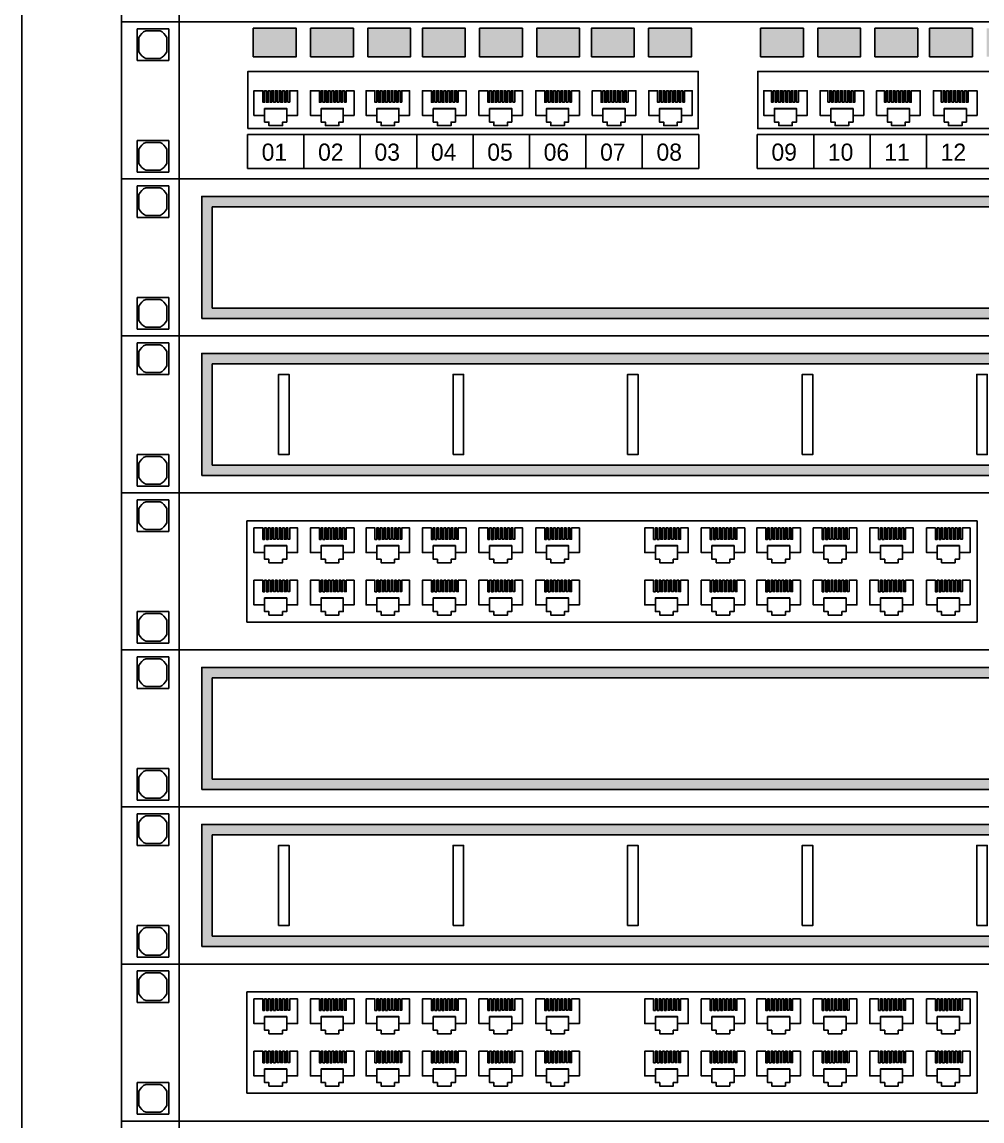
# Model space of a CAD drawing. Header units: millimetres. Extents: x 348.1 to 403.2, y 174.1 to 196.9.
# Drawn here: x 348.0899 to 348.3649, y 194.913 to 195.228 of the extents above; entities that cross this region are included whole.
import ezdxf

# ---------------------------------------------------------------- set-up
doc = ezdxf.new("R2010")
doc.units = ezdxf.units.MM
doc.layers.add('COTA', color=1, linetype='Continuous')

# ---------------------------------------------------------------- blocks, each defined once
blk = doc.blocks.new('GR39924')
for p, q in [((0, -1249.5), (0, -16.5)), ((28.5, -1249.5), (28.5, -16.5)), ((45, -1173.55), (45, -93.9)), ((32.95, -320.5), (42.05, -320.5)), ((32.95, -329.6), (32.95, -320.5)), ((42.05, -320.5), (42.05, -329.6)), ((42.05, -329.6), (32.95, -329.6)), ((32.95, -352.5), (42.05, -352.5)), ((32.95, -361.6), (32.95, -352.5)), ((42.05, -352.5), (42.05, -361.6)), ((42.05, -361.6), (32.95, -361.6)), ((32.95, -365.5), (42.05, -365.5)), ((32.95, -374.6), (32.95, -365.5)), ((42.05, -365.5), (42.05, -374.6)), ((42.05, -374.6), (32.95, -374.6)), ((32.95, -397.5), (42.05, -397.5)), ((32.95, -406.6), (32.95, -397.5)), ((42.05, -397.5), (42.05, -406.6)), ((42.05, -406.6), (32.95, -406.6)), ((32.95, -410.5), (42.05, -410.5)), ((32.95, -419.6), (32.95, -410.5)), ((42.05, -410.5), (42.05, -419.6)), ((42.05, -419.6), (32.95, -419.6)), ((32.95, -442.5), (42.05, -442.5)), ((32.95, -451.6), (32.95, -442.5)), ((42.05, -442.5), (42.05, -451.6)), ((42.05, -451.6), (32.95, -451.6)), ((32.95, -455.5), (42.05, -455.5)), ((32.95, -464.6), (32.95, -455.5)), ((42.05, -455.5), (42.05, -464.6)), ((42.05, -464.6), (32.95, -464.6)), ((32.95, -487.5), (42.05, -487.5)), ((32.95, -496.6), (32.95, -487.5)), ((42.05, -487.5), (42.05, -496.6)), ((42.05, -496.6), (32.95, -496.6)), ((32.95, -500.5), (42.05, -500.5)), ((32.95, -509.6), (32.95, -500.5)), ((42.05, -500.5), (42.05, -509.6)), ((42.05, -509.6), (32.95, -509.6)), ((32.95, -532.5), (42.05, -532.5)), ((32.95, -541.6), (32.95, -532.5)), ((42.05, -532.5), (42.05, -541.6)), ((42.05, -541.6), (32.95, -541.6)), ((32.95, -545.5), (42.05, -545.5)), ((32.95, -554.6), (32.95, -545.5)), ((42.05, -545.5), (42.05, -554.6)), ((42.05, -554.6), (32.95, -554.6)), ((32.95, -577.5), (42.05, -577.5)), ((32.95, -586.6), (32.95, -577.5)), ((42.05, -577.5), (42.05, -586.6)), ((42.05, -586.6), (32.95, -586.6)), ((32.95, -590.5), (42.05, -590.5)), ((32.95, -599.6), (32.95, -590.5)), ((42.05, -590.5), (42.05, -599.6)), ((42.05, -599.6), (32.95, -599.6)), ((32.95, -622.5), (42.05, -622.5)), ((32.95, -631.6), (32.95, -622.5)), ((42.05, -622.5), (42.05, -631.6)), ((42.05, -631.6), (32.95, -631.6))]:
    blk.add_line(p, q)
blk = doc.blocks.new('Patch Panel 24 Portas')
h = blk.add_hatch(color=256)
h.paths.add_polyline_path([(37.77, -1.8), (37.77, -9.99), (50.06, -9.99), (50.06, -1.8)])
h.paths.add_polyline_path([(66.44, -9.99), (66.44, -1.8), (54.16, -1.8), (54.16, -9.99)])
h.paths.add_polyline_path([(82.82, -9.99), (82.82, -1.8), (70.54, -1.8), (70.54, -9.99)])
h.paths.add_polyline_path([(98.49, -9.99), (98.49, -1.8), (86.2, -1.8), (86.2, -9.99)])
h.paths.add_polyline_path([(114.87, -9.99), (114.87, -1.8), (102.58, -1.8), (102.58, -9.99)])
h.paths.add_polyline_path([(131.25, -9.99), (131.25, -1.8), (118.96, -1.8), (118.96, -9.99)])
h.paths.add_polyline_path([(146.91, -9.99), (146.91, -1.8), (134.63, -1.8), (134.63, -9.99)])
h.paths.add_polyline_path([(151.01, -1.8), (151.01, -9.99), (163.3, -9.99), (163.3, -1.8)])
h.paths.add_polyline_path([(195.34, -9.99), (195.34, -1.8), (183.06, -1.8), (183.06, -9.99)])
h.paths.add_polyline_path([(199.44, -9.99), (211.72, -9.99), (211.72, -1.8), (199.44, -1.8)])
h.paths.add_polyline_path([(215.82, -9.99), (228.1, -9.99), (228.1, -1.8), (215.82, -1.8)])
h.paths.add_polyline_path([(231.48, -1.8), (231.48, -9.99), (243.77, -9.99), (243.77, -1.8)])
h.paths.add_polyline_path([(247.86, -1.8), (247.86, -9.99), (260.15, -9.99), (260.15, -1.8)])
h.paths.add_polyline_path([(276.53, -1.8), (264.24, -1.8), (264.24, -9.99), (276.53, -9.99)])
h.paths.add_polyline_path([(279.91, -1.8), (279.91, -9.99), (292.2, -9.99), (292.2, -1.8)])
h.paths.add_polyline_path([(296.29, -9.99), (308.58, -9.99), (308.58, -1.8), (296.29, -1.8)])
h.paths.add_polyline_path([(330.28, -1.8), (330.28, -9.99), (342.57, -9.99), (342.57, -1.8)])
h.paths.add_polyline_path([(358.95, -1.8), (346.66, -1.8), (346.66, -9.99), (358.95, -9.99)])
h.paths.add_polyline_path([(375.33, -1.8), (363.04, -1.8), (363.04, -9.99), (375.33, -9.99)])
h.paths.add_polyline_path([(378.71, -1.8), (378.71, -9.99), (391, -9.99), (391, -1.8)])
h.paths.add_polyline_path([(395.09, -1.8), (395.09, -9.99), (407.38, -9.99), (407.38, -1.8)])
h.paths.add_polyline_path([(411.47, -1.8), (411.47, -9.99), (423.76, -9.99), (423.76, -1.8)])
h.paths.add_polyline_path([(427.14, -1.8), (427.14, -9.99), (439.42, -9.99), (439.42, -1.8)])
h.paths.add_polyline_path([(443.52, -1.8), (443.52, -9.99), (455.8, -9.99), (455.8, -1.8)])
at = {"color": 7}
for p, q in [((36.1, -42.04), (36.1, -32.23)), ((36.1, -32.23), (165.36, -32.23)), ((165.36, -42.04), (165.36, -32.23)), ((182.13, -42.04), (182.13, -32.23)), ((311.38, -32.23), (182.13, -32.23)), ((36.1, -42.04), (165.36, -42.04)), ((311.38, -42.04), (182.13, -42.04))]:
    blk.add_line(p, q, dxfattribs=at)
for p, q in [((52.26, -42.04), (52.26, -32.23)), ((68.42, -42.04), (68.42, -32.23)), ((84.57, -42.04), (84.57, -32.23)), ((100.73, -42.04), (100.73, -32.23)), ((116.89, -42.04), (116.89, -32.23)), ((133.05, -42.04), (133.05, -32.23)), ((149.2, -42.04), (149.2, -32.23)), ((198.29, -42.04), (198.29, -32.23)), ((214.44, -42.04), (214.44, -32.23)), ((230.6, -42.04), (230.6, -32.23))]:
    blk.add_line(p, q)
blk.add_lwpolyline([(0, -45), (493, -45), (493, 0), (0, 0)], close=True)
for points in [[(5, -4.44), (5, -8.56, 0.156005), (6.94, -10.5), (11.06, -10.5, 0.156005), (13, -8.56), (13, -4.44, 0.156005), (11.06, -2.5), (6.94, -2.5, 0.156005)], [(5, -36.44), (5, -40.56, 0.156005), (6.94, -42.5), (11.06, -42.5, 0.156005), (13, -40.56), (13, -36.44, 0.156005), (11.06, -34.5), (6.94, -34.5, 0.156005)]]:
    blk.add_lwpolyline(points, format="xyb", close=True)
at = {"color": 7, "linetype": 'Continuous'}
for points in [[(37.77, -9.99), (50.06, -9.99), (50.06, -1.8), (37.77, -1.8)], [(54.16, -9.99), (66.44, -9.99), (66.44, -1.8), (54.16, -1.8)], [(70.54, -9.99), (82.82, -9.99), (82.82, -1.8), (70.54, -1.8)], [(86.2, -9.99), (98.49, -9.99), (98.49, -1.8), (86.2, -1.8)], [(102.58, -9.99), (114.87, -9.99), (114.87, -1.8), (102.58, -1.8)], [(118.96, -9.99), (131.25, -9.99), (131.25, -1.8), (118.96, -1.8)], [(134.63, -9.99), (146.91, -9.99), (146.91, -1.8), (134.63, -1.8)], [(151.01, -9.99), (163.3, -9.99), (163.3, -1.8), (151.01, -1.8)], [(183.06, -9.99), (195.34, -9.99), (195.34, -1.8), (183.06, -1.8)], [(199.44, -9.99), (211.72, -9.99), (211.72, -1.8), (199.44, -1.8)], [(215.82, -9.99), (228.1, -9.99), (228.1, -1.8), (215.82, -1.8)], [(231.48, -9.99), (243.77, -9.99), (243.77, -1.8), (231.48, -1.8)], [(47.36, -26.79), (50.43, -26.79), (50.43, -19.73), (48.21, -19.73), (48.21, -22.98), (47.69, -22.98), (47.69, -19.73), (47.18, -19.73), (47.18, -22.98), (46.67, -22.98), (46.67, -19.73), (46.16, -19.73), (46.16, -22.99), (45.65, -22.99), (45.65, -19.73), (45.13, -19.73), (45.13, -22.98), (44.62, -22.98), (44.62, -19.73), (44.09, -19.73), (44.09, -22.99), (43.57, -22.99), (43.57, -19.73), (43.06, -19.73), (43.06, -23), (42.55, -23), (42.55, -19.73), (42.04, -19.73), (42.04, -23), (41.53, -23), (41.53, -19.73), (41.01, -19.73), (41.01, -23), (40.5, -23), (40.5, -19.73), (37.94, -19.73), (37.94, -26.79), (41.01, -26.79), (41.01, -24.85), (47.36, -24.85)], [(63.54, -26.79), (66.61, -26.79), (66.61, -19.73), (64.38, -19.73), (64.38, -22.98), (63.87, -22.98), (63.87, -19.73), (63.36, -19.73), (63.36, -22.98), (62.85, -22.98), (62.85, -19.73), (62.34, -19.73), (62.34, -22.99), (61.82, -22.99), (61.82, -19.73), (61.31, -19.73), (61.31, -22.98), (60.8, -22.98), (60.8, -19.73), (60.26, -19.73), (60.26, -22.99), (59.75, -22.99), (59.75, -19.73), (59.24, -19.73), (59.24, -23), (58.73, -23), (58.73, -19.73), (58.21, -19.73), (58.21, -23), (57.7, -23), (57.7, -19.73), (57.19, -19.73), (57.19, -23), (56.68, -23), (56.68, -19.73), (54.12, -19.73), (54.12, -26.79), (57.19, -26.79), (57.19, -24.85), (63.54, -24.85)], [(79.47, -26.79), (82.54, -26.79), (82.54, -19.73), (80.31, -19.73), (80.31, -22.98), (79.8, -22.98), (79.8, -19.73), (79.29, -19.73), (79.29, -22.98), (78.77, -22.98), (78.77, -19.73), (78.26, -19.73), (78.26, -22.99), (77.75, -22.99), (77.75, -19.73), (77.24, -19.73), (77.24, -22.98), (76.73, -22.98), (76.73, -19.73), (76.19, -19.73), (76.19, -22.99), (75.68, -22.99), (75.68, -19.73), (75.17, -19.73), (75.17, -23), (74.65, -23), (74.65, -19.73), (74.14, -19.73), (74.14, -23), (73.63, -23), (73.63, -19.73), (73.12, -19.73), (73.12, -23), (72.61, -23), (72.61, -19.73), (70.05, -19.73), (70.05, -26.79), (73.12, -26.79), (73.12, -24.85), (79.47, -24.85)], [(95.64, -26.79), (98.71, -26.79), (98.71, -19.73), (96.49, -19.73), (96.49, -22.98), (95.98, -22.98), (95.98, -19.73), (95.46, -19.73), (95.46, -22.98), (94.95, -22.98), (94.95, -19.73), (94.44, -19.73), (94.44, -22.99), (93.93, -22.99), (93.93, -19.73), (93.42, -19.73), (93.42, -22.98), (92.9, -22.98), (92.9, -19.73), (92.37, -19.73), (92.37, -22.99), (91.85, -22.99), (91.85, -19.73), (91.34, -19.73), (91.34, -23), (90.83, -23), (90.83, -19.73), (90.32, -19.73), (90.32, -23), (89.81, -23), (89.81, -19.73), (89.29, -19.73), (89.29, -23), (88.78, -23), (88.78, -19.73), (86.22, -19.73), (86.22, -26.79), (89.29, -26.79), (89.29, -24.85), (95.64, -24.85)], [(111.82, -26.79), (114.89, -26.79), (114.89, -19.73), (112.66, -19.73), (112.66, -22.98), (112.15, -22.98), (112.15, -19.73), (111.64, -19.73), (111.64, -22.98), (111.13, -22.98), (111.13, -19.73), (110.62, -19.73), (110.62, -22.99), (110.1, -22.99), (110.1, -19.73), (109.59, -19.73), (109.59, -22.98), (109.08, -22.98), (109.08, -19.73), (108.54, -19.73), (108.54, -22.99), (108.03, -22.99), (108.03, -19.73), (107.52, -19.73), (107.52, -23), (107.01, -23), (107.01, -19.73), (106.49, -19.73), (106.49, -23), (105.98, -23), (105.98, -19.73), (105.47, -19.73), (105.47, -23), (104.96, -23), (104.96, -19.73), (102.4, -19.73), (102.4, -26.79), (105.47, -26.79), (105.47, -24.85), (111.82, -24.85)], [(128.1, -26.79), (131.17, -26.79), (131.17, -19.73), (128.94, -19.73), (128.94, -22.98), (128.43, -22.98), (128.43, -19.73), (127.92, -19.73), (127.92, -22.98), (127.41, -22.98), (127.41, -19.73), (126.89, -19.73), (126.89, -22.99), (126.38, -22.99), (126.38, -19.73), (125.87, -19.73), (125.87, -22.98), (125.36, -22.98), (125.36, -19.73), (124.82, -19.73), (124.82, -22.99), (124.31, -22.99), (124.31, -19.73), (123.8, -19.73), (123.8, -23), (123.29, -23), (123.29, -19.73), (122.77, -19.73), (122.77, -23), (122.26, -23), (122.26, -19.73), (121.75, -19.73), (121.75, -23), (121.24, -23), (121.24, -19.73), (118.68, -19.73), (118.68, -26.79), (121.75, -26.79), (121.75, -24.85), (128.1, -24.85)], [(144.27, -26.79), (147.35, -26.79), (147.35, -19.73), (145.12, -19.73), (145.12, -22.98), (144.61, -22.98), (144.61, -19.73), (144.1, -19.73), (144.1, -22.98), (143.58, -22.98), (143.58, -19.73), (143.07, -19.73), (143.07, -22.99), (142.56, -22.99), (142.56, -19.73), (142.05, -19.73), (142.05, -22.98), (141.54, -22.98), (141.54, -19.73), (141, -19.73), (141, -22.99), (140.49, -22.99), (140.49, -19.73), (139.97, -19.73), (139.97, -23), (139.46, -23), (139.46, -19.73), (138.95, -19.73), (138.95, -23), (138.44, -23), (138.44, -19.73), (137.93, -19.73), (137.93, -23), (137.41, -23), (137.41, -19.73), (134.86, -19.73), (134.86, -26.79), (137.93, -26.79), (137.93, -24.85), (144.27, -24.85)], [(160.45, -26.79), (163.52, -26.79), (163.52, -19.73), (161.3, -19.73), (161.3, -22.98), (160.78, -22.98), (160.78, -19.73), (160.27, -19.73), (160.27, -22.98), (159.76, -22.98), (159.76, -19.73), (159.25, -19.73), (159.25, -22.99), (158.74, -22.99), (158.74, -19.73), (158.22, -19.73), (158.22, -22.98), (157.71, -22.98), (157.71, -19.73), (157.17, -19.73), (157.17, -22.99), (156.66, -22.99), (156.66, -19.73), (156.15, -19.73), (156.15, -23), (155.64, -23), (155.64, -19.73), (155.13, -19.73), (155.13, -23), (154.61, -23), (154.61, -19.73), (154.1, -19.73), (154.1, -23), (153.59, -23), (153.59, -19.73), (151.03, -19.73), (151.03, -26.79), (154.1, -26.79), (154.1, -24.85), (160.45, -24.85)], [(187.04, -26.79), (183.97, -26.79), (183.97, -19.73), (186.19, -19.73), (186.19, -22.98), (186.7, -22.98), (186.7, -19.73), (187.22, -19.73), (187.22, -22.98), (187.73, -22.98), (187.73, -19.73), (188.24, -19.73), (188.24, -22.99), (188.75, -22.99), (188.75, -19.73), (189.26, -19.73), (189.26, -22.98), (189.78, -22.98), (189.78, -19.73), (190.31, -19.73), (190.31, -22.99), (190.83, -22.99), (190.83, -19.73), (191.34, -19.73), (191.34, -23), (191.85, -23), (191.85, -19.73), (192.36, -19.73), (192.36, -23), (192.87, -23), (192.87, -19.73), (193.39, -19.73), (193.39, -23), (193.9, -23), (193.9, -19.73), (196.46, -19.73), (196.46, -26.79), (193.39, -26.79), (193.39, -24.85), (187.04, -24.85)], [(203.21, -26.79), (200.14, -26.79), (200.14, -19.73), (202.37, -19.73), (202.37, -22.98), (202.88, -22.98), (202.88, -19.73), (203.39, -19.73), (203.39, -22.98), (203.91, -22.98), (203.91, -19.73), (204.42, -19.73), (204.42, -22.99), (204.93, -22.99), (204.93, -19.73), (205.44, -19.73), (205.44, -22.98), (205.95, -22.98), (205.95, -19.73), (206.49, -19.73), (206.49, -22.99), (207, -22.99), (207, -19.73), (207.51, -19.73), (207.51, -23), (208.03, -23), (208.03, -19.73), (208.54, -19.73), (208.54, -23), (209.05, -23), (209.05, -19.73), (209.56, -19.73), (209.56, -23), (210.07, -23), (210.07, -19.73), (212.63, -19.73), (212.63, -26.79), (209.56, -26.79), (209.56, -24.85), (203.21, -24.85)], [(219.39, -26.79), (216.32, -26.79), (216.32, -19.73), (218.55, -19.73), (218.55, -22.98), (219.06, -22.98), (219.06, -19.73), (219.57, -19.73), (219.57, -22.98), (220.08, -22.98), (220.08, -19.73), (220.59, -19.73), (220.59, -22.99), (221.11, -22.99), (221.11, -19.73), (221.62, -19.73), (221.62, -22.98), (222.13, -22.98), (222.13, -19.73), (222.67, -19.73), (222.67, -22.99), (223.18, -22.99), (223.18, -19.73), (223.69, -19.73), (223.69, -23), (224.2, -23), (224.2, -19.73), (224.71, -19.73), (224.71, -23), (225.23, -23), (225.23, -19.73), (225.74, -19.73), (225.74, -23), (226.25, -23), (226.25, -19.73), (228.81, -19.73), (228.81, -26.79), (225.74, -26.79), (225.74, -24.85), (219.39, -24.85)], [(235.67, -26.79), (232.6, -26.79), (232.6, -19.73), (234.82, -19.73), (234.82, -22.98), (235.34, -22.98), (235.34, -19.73), (235.85, -19.73), (235.85, -22.98), (236.36, -22.98), (236.36, -19.73), (236.87, -19.73), (236.87, -22.99), (237.38, -22.99), (237.38, -19.73), (237.9, -19.73), (237.9, -22.98), (238.41, -22.98), (238.41, -19.73), (238.95, -19.73), (238.95, -22.99), (239.46, -22.99), (239.46, -19.73), (239.97, -19.73), (239.97, -23), (240.48, -23), (240.48, -19.73), (240.99, -19.73), (240.99, -23), (241.51, -23), (241.51, -19.73), (242.02, -19.73), (242.02, -23), (242.53, -23), (242.53, -19.73), (245.09, -19.73), (245.09, -26.79), (242.02, -26.79), (242.02, -24.85), (235.67, -24.85)], [(41.01, -24.79), (41.01, -28.68), (42.24, -28.68), (42.24, -29.71), (46.13, -29.71), (46.13, -28.68), (47.36, -28.68), (47.36, -24.79)], [(57.19, -24.79), (57.19, -28.68), (58.42, -28.68), (58.42, -29.71), (62.31, -29.71), (62.31, -28.68), (63.54, -28.68), (63.54, -24.79)], [(73.12, -24.79), (73.12, -28.68), (74.35, -28.68), (74.35, -29.71), (78.24, -29.71), (78.24, -28.68), (79.47, -28.68), (79.47, -24.79)], [(89.29, -24.79), (89.29, -28.68), (90.52, -28.68), (90.52, -29.71), (94.41, -29.71), (94.41, -28.68), (95.64, -28.68), (95.64, -24.79)], [(105.47, -24.79), (105.47, -28.68), (106.7, -28.68), (106.7, -29.71), (110.59, -29.71), (110.59, -28.68), (111.82, -28.68), (111.82, -24.79)], [(121.75, -24.79), (121.75, -28.68), (122.98, -28.68), (122.98, -29.71), (126.87, -29.71), (126.87, -28.68), (128.1, -28.68), (128.1, -24.79)], [(137.93, -24.79), (137.93, -28.68), (139.16, -28.68), (139.16, -29.71), (143.05, -29.71), (143.05, -28.68), (144.27, -28.68), (144.27, -24.79)], [(154.1, -24.79), (154.1, -28.68), (155.33, -28.68), (155.33, -29.71), (159.22, -29.71), (159.22, -28.68), (160.45, -28.68), (160.45, -24.79)], [(193.39, -24.79), (193.39, -28.68), (192.16, -28.68), (192.16, -29.71), (188.27, -29.71), (188.27, -28.68), (187.04, -28.68), (187.04, -24.79)], [(209.56, -24.79), (209.56, -28.68), (208.33, -28.68), (208.33, -29.71), (204.44, -29.71), (204.44, -28.68), (203.21, -28.68), (203.21, -24.79)], [(225.74, -24.79), (225.74, -28.68), (224.51, -28.68), (224.51, -29.71), (220.62, -29.71), (220.62, -28.68), (219.39, -28.68), (219.39, -24.79)], [(242.02, -24.79), (242.02, -28.68), (240.79, -28.68), (240.79, -29.71), (236.9, -29.71), (236.9, -28.68), (235.67, -28.68), (235.67, -24.79)]]:
    blk.add_lwpolyline(points, close=True, dxfattribs=at)
at = {"color": 253, "linetype": 'Continuous'}
for points in [[(36.23, -30.56), (165.23, -30.56), (165.23, -14.18), (36.23, -14.18)], [(311.26, -30.56), (182.25, -30.56), (182.25, -14.18), (311.26, -14.18)]]:
    blk.add_lwpolyline(points, close=True, dxfattribs=at)
for s, p in [('01', (40.16, -39.76)), ('02', (56.32, -39.76)), ('03', (72.48, -39.76)), ('04', (88.64, -39.76)), ('05', (104.79, -39.76)), ('06', (120.95, -39.76)), ('07', (137.11, -39.76)), ('08', (153.26, -39.76)), ('09', (186.19, -39.76)), ('10', (202.35, -39.76)), ('11', (218.5, -39.76)), ('12', (234.66, -39.76))]:
    blk.add_text(s, height=4.906).set_placement(p)
blk = doc.blocks.new('382')
blk.add_blockref('Patch Panel 24 Portas', (0, 0))
blk = doc.blocks.new('Painel Fechamento 1U')
h = blk.add_hatch(color=256)
h.paths.add_polyline_path([(23, -5), (23, -40), (470, -40), (470, -5)])
h.paths.add_polyline_path([(467, -8), (467, -37), (26, -37), (26, -8)], flags=16)
for p, q in [((493, 0), (0, 0)), ((0, 0), (0, -45)), ((493, -45), (0, -45))]:
    blk.add_line(p, q)
for points in [[(5, -4.44), (5, -8.56, 0.156005), (6.94, -10.5), (11.06, -10.5, 0.156005), (13, -8.56), (13, -4.44, 0.156005), (11.06, -2.5), (6.94, -2.5, 0.156005)], [(5, -36.44), (5, -40.56, 0.156005), (6.94, -42.5), (11.06, -42.5, 0.156005), (13, -40.56), (13, -36.44, 0.156005), (11.06, -34.5), (6.94, -34.5, 0.156005)]]:
    blk.add_lwpolyline(points, format="xyb", close=True)
for points in [[(23, -40), (470, -40), (470, -5), (23, -5)], [(26, -37), (467, -37), (467, -8), (26, -8)]]:
    blk.add_lwpolyline(points, close=True)
blk = doc.blocks.new('376')
blk.add_blockref('Painel Fechamento 1U', (0, 0))
blk = doc.blocks.new('Organizador 1U')
h = blk.add_hatch(color=256)
h.paths.add_polyline_path([(23, -5), (23, -40), (470, -40), (470, -5)])
h.paths.add_polyline_path([(467, -8), (467, -37), (26, -37), (26, -8)], flags=16)
for p, q in [((493, 0), (0, 0)), ((0, 0), (0, -45)), ((493, -45), (0, -45))]:
    blk.add_line(p, q)
for points in [[(5, -4.44), (5, -8.56, 0.156005), (6.94, -10.5), (11.06, -10.5, 0.156005), (13, -8.56), (13, -4.44, 0.156005), (11.06, -2.5), (6.94, -2.5, 0.156005)], [(5, -36.44), (5, -40.56, 0.156005), (6.94, -42.5), (11.06, -42.5, 0.156005), (13, -40.56), (13, -36.44, 0.156005), (11.06, -34.5), (6.94, -34.5, 0.156005)]]:
    blk.add_lwpolyline(points, format="xyb", close=True)
for points in [[(23, -40), (470, -40), (470, -5), (23, -5)], [(26, -37), (467, -37), (467, -8), (26, -8)], [(45, -34), (48, -34), (48, -11), (45, -11)], [(95, -34), (98, -34), (98, -11), (95, -11)], [(145, -34), (148, -34), (148, -11), (145, -11)], [(195, -34), (198, -34), (198, -11), (195, -11)], [(245, -34), (248, -34), (248, -11), (245, -11)]]:
    blk.add_lwpolyline(points, close=True)
blk = doc.blocks.new('372')
blk.add_blockref('Organizador 1U', (0, 0))
blk = doc.blocks.new('Switch 24 Portas')
for points in [[(0, -45), (493, -45), (493, 0), (0, 0)], [(245.11, -36.99), (35.94, -36.99), (35.94, -8.01), (245.11, -8.01)]]:
    blk.add_lwpolyline(points, close=True)
for points in [[(5, -4.44), (5, -8.56, 0.156005), (6.94, -10.5), (11.06, -10.5, 0.156005), (13, -8.56), (13, -4.44, 0.156005), (11.06, -2.5), (6.94, -2.5, 0.156005)], [(5, -36.44), (5, -40.56, 0.156005), (6.94, -42.5), (11.06, -42.5, 0.156005), (13, -40.56), (13, -36.44, 0.156005), (11.06, -34.5), (6.94, -34.5, 0.156005)]]:
    blk.add_lwpolyline(points, format="xyb", close=True)
at = {"color": 7, "linetype": 'Continuous'}
for points in [[(47.36, -17.07), (50.43, -17.07), (50.43, -10.01), (48.21, -10.01), (48.21, -13.27), (47.69, -13.27), (47.69, -10.01), (47.18, -10.01), (47.18, -13.27), (46.67, -13.27), (46.67, -10.01), (46.16, -10.01), (46.16, -13.27), (45.65, -13.27), (45.65, -10.01), (45.13, -10.01), (45.13, -13.27), (44.62, -13.27), (44.62, -10.01), (44.09, -10.01), (44.09, -13.28), (43.57, -13.28), (43.57, -10.01), (43.06, -10.01), (43.06, -13.28), (42.55, -13.28), (42.55, -10.01), (42.04, -10.01), (42.04, -13.29), (41.53, -13.29), (41.53, -10.01), (41.01, -10.01), (41.01, -13.29), (40.5, -13.29), (40.5, -10.01), (37.94, -10.01), (37.94, -17.07), (41.01, -17.07), (41.01, -15.13), (47.36, -15.13)], [(63.54, -17.07), (66.61, -17.07), (66.61, -10.01), (64.38, -10.01), (64.38, -13.27), (63.87, -13.27), (63.87, -10.01), (63.36, -10.01), (63.36, -13.27), (62.85, -13.27), (62.85, -10.01), (62.34, -10.01), (62.34, -13.27), (61.82, -13.27), (61.82, -10.01), (61.31, -10.01), (61.31, -13.27), (60.8, -13.27), (60.8, -10.01), (60.26, -10.01), (60.26, -13.28), (59.75, -13.28), (59.75, -10.01), (59.24, -10.01), (59.24, -13.28), (58.73, -13.28), (58.73, -10.01), (58.21, -10.01), (58.21, -13.29), (57.7, -13.29), (57.7, -10.01), (57.19, -10.01), (57.19, -13.29), (56.68, -13.29), (56.68, -10.01), (54.12, -10.01), (54.12, -17.07), (57.19, -17.07), (57.19, -15.13), (63.54, -15.13)], [(79.47, -17.07), (82.54, -17.07), (82.54, -10.01), (80.31, -10.01), (80.31, -13.27), (79.8, -13.27), (79.8, -10.01), (79.29, -10.01), (79.29, -13.27), (78.77, -13.27), (78.77, -10.01), (78.26, -10.01), (78.26, -13.27), (77.75, -13.27), (77.75, -10.01), (77.24, -10.01), (77.24, -13.27), (76.73, -13.27), (76.73, -10.01), (76.19, -10.01), (76.19, -13.28), (75.68, -13.28), (75.68, -10.01), (75.17, -10.01), (75.17, -13.28), (74.65, -13.28), (74.65, -10.01), (74.14, -10.01), (74.14, -13.29), (73.63, -13.29), (73.63, -10.01), (73.12, -10.01), (73.12, -13.29), (72.61, -13.29), (72.61, -10.01), (70.05, -10.01), (70.05, -17.07), (73.12, -17.07), (73.12, -15.13), (79.47, -15.13)], [(95.64, -17.07), (98.71, -17.07), (98.71, -10.01), (96.49, -10.01), (96.49, -13.27), (95.98, -13.27), (95.98, -10.01), (95.46, -10.01), (95.46, -13.27), (94.95, -13.27), (94.95, -10.01), (94.44, -10.01), (94.44, -13.27), (93.93, -13.27), (93.93, -10.01), (93.42, -10.01), (93.42, -13.27), (92.9, -13.27), (92.9, -10.01), (92.37, -10.01), (92.37, -13.28), (91.85, -13.28), (91.85, -10.01), (91.34, -10.01), (91.34, -13.28), (90.83, -13.28), (90.83, -10.01), (90.32, -10.01), (90.32, -13.29), (89.81, -13.29), (89.81, -10.01), (89.29, -10.01), (89.29, -13.29), (88.78, -13.29), (88.78, -10.01), (86.22, -10.01), (86.22, -17.07), (89.29, -17.07), (89.29, -15.13), (95.64, -15.13)], [(111.82, -17.07), (114.89, -17.07), (114.89, -10.01), (112.66, -10.01), (112.66, -13.27), (112.15, -13.27), (112.15, -10.01), (111.64, -10.01), (111.64, -13.27), (111.13, -13.27), (111.13, -10.01), (110.62, -10.01), (110.62, -13.27), (110.1, -13.27), (110.1, -10.01), (109.59, -10.01), (109.59, -13.27), (109.08, -13.27), (109.08, -10.01), (108.54, -10.01), (108.54, -13.28), (108.03, -13.28), (108.03, -10.01), (107.52, -10.01), (107.52, -13.28), (107.01, -13.28), (107.01, -10.01), (106.49, -10.01), (106.49, -13.29), (105.98, -13.29), (105.98, -10.01), (105.47, -10.01), (105.47, -13.29), (104.96, -13.29), (104.96, -10.01), (102.4, -10.01), (102.4, -17.07), (105.47, -17.07), (105.47, -15.13), (111.82, -15.13)], [(128.1, -17.07), (131.17, -17.07), (131.17, -10.01), (128.94, -10.01), (128.94, -13.27), (128.43, -13.27), (128.43, -10.01), (127.92, -10.01), (127.92, -13.27), (127.41, -13.27), (127.41, -10.01), (126.89, -10.01), (126.89, -13.27), (126.38, -13.27), (126.38, -10.01), (125.87, -10.01), (125.87, -13.27), (125.36, -13.27), (125.36, -10.01), (124.82, -10.01), (124.82, -13.28), (124.31, -13.28), (124.31, -10.01), (123.8, -10.01), (123.8, -13.28), (123.29, -13.28), (123.29, -10.01), (122.77, -10.01), (122.77, -13.29), (122.26, -13.29), (122.26, -10.01), (121.75, -10.01), (121.75, -13.29), (121.24, -13.29), (121.24, -10.01), (118.68, -10.01), (118.68, -17.07), (121.75, -17.07), (121.75, -15.13), (128.1, -15.13)], [(159.3, -17.07), (162.38, -17.07), (162.38, -10.01), (160.15, -10.01), (160.15, -13.27), (159.64, -13.27), (159.64, -10.01), (159.12, -10.01), (159.12, -13.27), (158.61, -13.27), (158.61, -10.01), (158.1, -10.01), (158.1, -13.27), (157.59, -13.27), (157.59, -10.01), (157.08, -10.01), (157.08, -13.27), (156.57, -13.27), (156.57, -10.01), (156.03, -10.01), (156.03, -13.28), (155.52, -13.28), (155.52, -10.01), (155, -10.01), (155, -13.28), (154.49, -13.28), (154.49, -10.01), (153.98, -10.01), (153.98, -13.29), (153.47, -13.29), (153.47, -10.01), (152.96, -10.01), (152.96, -13.29), (152.44, -13.29), (152.44, -10.01), (149.88, -10.01), (149.88, -17.07), (152.96, -17.07), (152.96, -15.13), (159.3, -15.13)], [(175.48, -17.07), (178.55, -17.07), (178.55, -10.01), (176.32, -10.01), (176.32, -13.27), (175.81, -13.27), (175.81, -10.01), (175.3, -10.01), (175.3, -13.27), (174.79, -13.27), (174.79, -10.01), (174.28, -10.01), (174.28, -13.27), (173.77, -13.27), (173.77, -10.01), (173.25, -10.01), (173.25, -13.27), (172.74, -13.27), (172.74, -10.01), (172.2, -10.01), (172.2, -13.28), (171.69, -13.28), (171.69, -10.01), (171.18, -10.01), (171.18, -13.28), (170.67, -13.28), (170.67, -10.01), (170.16, -10.01), (170.16, -13.29), (169.64, -13.29), (169.64, -10.01), (169.13, -10.01), (169.13, -13.29), (168.62, -13.29), (168.62, -10.01), (166.06, -10.01), (166.06, -17.07), (169.13, -17.07), (169.13, -15.13), (175.48, -15.13)], [(191.41, -17.07), (194.48, -17.07), (194.48, -10.01), (192.25, -10.01), (192.25, -13.27), (191.74, -13.27), (191.74, -10.01), (191.23, -10.01), (191.23, -13.27), (190.72, -13.27), (190.72, -10.01), (190.21, -10.01), (190.21, -13.27), (189.69, -13.27), (189.69, -10.01), (189.18, -10.01), (189.18, -13.27), (188.67, -13.27), (188.67, -10.01), (188.13, -10.01), (188.13, -13.28), (187.62, -13.28), (187.62, -10.01), (187.11, -10.01), (187.11, -13.28), (186.6, -13.28), (186.6, -10.01), (186.08, -10.01), (186.08, -13.29), (185.57, -13.29), (185.57, -10.01), (185.06, -10.01), (185.06, -13.29), (184.55, -13.29), (184.55, -10.01), (181.99, -10.01), (181.99, -17.07), (185.06, -17.07), (185.06, -15.13), (191.41, -15.13)], [(207.58, -17.07), (210.66, -17.07), (210.66, -10.01), (208.43, -10.01), (208.43, -13.27), (207.92, -13.27), (207.92, -10.01), (207.41, -10.01), (207.41, -13.27), (206.89, -13.27), (206.89, -10.01), (206.38, -10.01), (206.38, -13.27), (205.87, -13.27), (205.87, -10.01), (205.36, -10.01), (205.36, -13.27), (204.85, -13.27), (204.85, -10.01), (204.31, -10.01), (204.31, -13.28), (203.8, -13.28), (203.8, -10.01), (203.28, -10.01), (203.28, -13.28), (202.77, -13.28), (202.77, -10.01), (202.26, -10.01), (202.26, -13.29), (201.75, -13.29), (201.75, -10.01), (201.24, -10.01), (201.24, -13.29), (200.73, -13.29), (200.73, -10.01), (198.17, -10.01), (198.17, -17.07), (201.24, -17.07), (201.24, -15.13), (207.58, -15.13)], [(223.76, -17.07), (226.83, -17.07), (226.83, -10.01), (224.61, -10.01), (224.61, -13.27), (224.09, -13.27), (224.09, -10.01), (223.58, -10.01), (223.58, -13.27), (223.07, -13.27), (223.07, -10.01), (222.56, -10.01), (222.56, -13.27), (222.05, -13.27), (222.05, -10.01), (221.53, -10.01), (221.53, -13.27), (221.02, -13.27), (221.02, -10.01), (220.48, -10.01), (220.48, -13.28), (219.97, -13.28), (219.97, -10.01), (219.46, -10.01), (219.46, -13.28), (218.95, -13.28), (218.95, -10.01), (218.44, -10.01), (218.44, -13.29), (217.93, -13.29), (217.93, -10.01), (217.41, -10.01), (217.41, -13.29), (216.9, -13.29), (216.9, -10.01), (214.34, -10.01), (214.34, -17.07), (217.41, -17.07), (217.41, -15.13), (223.76, -15.13)], [(240.04, -17.07), (243.11, -17.07), (243.11, -10.01), (240.88, -10.01), (240.88, -13.27), (240.37, -13.27), (240.37, -10.01), (239.86, -10.01), (239.86, -13.27), (239.35, -13.27), (239.35, -10.01), (238.84, -10.01), (238.84, -13.27), (238.33, -13.27), (238.33, -10.01), (237.81, -10.01), (237.81, -13.27), (237.3, -13.27), (237.3, -10.01), (236.76, -10.01), (236.76, -13.28), (236.25, -13.28), (236.25, -10.01), (235.74, -10.01), (235.74, -13.28), (235.23, -13.28), (235.23, -10.01), (234.72, -10.01), (234.72, -13.29), (234.2, -13.29), (234.2, -10.01), (233.69, -10.01), (233.69, -13.29), (233.18, -13.29), (233.18, -10.01), (230.62, -10.01), (230.62, -17.07), (233.69, -17.07), (233.69, -15.13), (240.04, -15.13)], [(41.01, -15.08), (41.01, -18.97), (42.24, -18.97), (42.24, -19.99), (46.13, -19.99), (46.13, -18.97), (47.36, -18.97), (47.36, -15.08)], [(57.19, -15.08), (57.19, -18.97), (58.42, -18.97), (58.42, -19.99), (62.31, -19.99), (62.31, -18.97), (63.54, -18.97), (63.54, -15.08)], [(73.12, -15.08), (73.12, -18.97), (74.35, -18.97), (74.35, -19.99), (78.24, -19.99), (78.24, -18.97), (79.47, -18.97), (79.47, -15.08)], [(89.29, -15.08), (89.29, -18.97), (90.52, -18.97), (90.52, -19.99), (94.41, -19.99), (94.41, -18.97), (95.64, -18.97), (95.64, -15.08)], [(105.47, -15.08), (105.47, -18.97), (106.7, -18.97), (106.7, -19.99), (110.59, -19.99), (110.59, -18.97), (111.82, -18.97), (111.82, -15.08)], [(121.75, -15.08), (121.75, -18.97), (122.98, -18.97), (122.98, -19.99), (126.87, -19.99), (126.87, -18.97), (128.1, -18.97), (128.1, -15.08)], [(152.96, -15.08), (152.96, -18.97), (154.18, -18.97), (154.18, -19.99), (158.08, -19.99), (158.08, -18.97), (159.3, -18.97), (159.3, -15.08)], [(169.13, -15.08), (169.13, -18.97), (170.36, -18.97), (170.36, -19.99), (174.25, -19.99), (174.25, -18.97), (175.48, -18.97), (175.48, -15.08)], [(185.06, -15.08), (185.06, -18.97), (186.29, -18.97), (186.29, -19.99), (190.18, -19.99), (190.18, -18.97), (191.41, -18.97), (191.41, -15.08)], [(201.24, -15.08), (201.24, -18.97), (202.47, -18.97), (202.47, -19.99), (206.36, -19.99), (206.36, -18.97), (207.58, -18.97), (207.58, -15.08)], [(217.41, -15.08), (217.41, -18.97), (218.64, -18.97), (218.64, -19.99), (222.53, -19.99), (222.53, -18.97), (223.76, -18.97), (223.76, -15.08)], [(233.69, -15.08), (233.69, -18.97), (234.92, -18.97), (234.92, -19.99), (238.81, -19.99), (238.81, -18.97), (240.04, -18.97), (240.04, -15.08)], [(47.36, -32.07), (50.43, -32.07), (50.43, -25.01), (48.21, -25.01), (48.21, -28.27), (47.69, -28.27), (47.69, -25.01), (47.18, -25.01), (47.18, -28.27), (46.67, -28.27), (46.67, -25.01), (46.16, -25.01), (46.16, -28.27), (45.65, -28.27), (45.65, -25.01), (45.13, -25.01), (45.13, -28.27), (44.62, -28.27), (44.62, -25.01), (44.09, -25.01), (44.09, -28.28), (43.57, -28.28), (43.57, -25.01), (43.06, -25.01), (43.06, -28.28), (42.55, -28.28), (42.55, -25.01), (42.04, -25.01), (42.04, -28.29), (41.53, -28.29), (41.53, -25.01), (41.01, -25.01), (41.01, -28.29), (40.5, -28.29), (40.5, -25.01), (37.94, -25.01), (37.94, -32.07), (41.01, -32.07), (41.01, -30.13), (47.36, -30.13)], [(63.54, -32.07), (66.61, -32.07), (66.61, -25.01), (64.38, -25.01), (64.38, -28.27), (63.87, -28.27), (63.87, -25.01), (63.36, -25.01), (63.36, -28.27), (62.85, -28.27), (62.85, -25.01), (62.34, -25.01), (62.34, -28.27), (61.82, -28.27), (61.82, -25.01), (61.31, -25.01), (61.31, -28.27), (60.8, -28.27), (60.8, -25.01), (60.26, -25.01), (60.26, -28.28), (59.75, -28.28), (59.75, -25.01), (59.24, -25.01), (59.24, -28.28), (58.73, -28.28), (58.73, -25.01), (58.21, -25.01), (58.21, -28.29), (57.7, -28.29), (57.7, -25.01), (57.19, -25.01), (57.19, -28.29), (56.68, -28.29), (56.68, -25.01), (54.12, -25.01), (54.12, -32.07), (57.19, -32.07), (57.19, -30.13), (63.54, -30.13)], [(79.47, -32.07), (82.54, -32.07), (82.54, -25.01), (80.31, -25.01), (80.31, -28.27), (79.8, -28.27), (79.8, -25.01), (79.29, -25.01), (79.29, -28.27), (78.77, -28.27), (78.77, -25.01), (78.26, -25.01), (78.26, -28.27), (77.75, -28.27), (77.75, -25.01), (77.24, -25.01), (77.24, -28.27), (76.73, -28.27), (76.73, -25.01), (76.19, -25.01), (76.19, -28.28), (75.68, -28.28), (75.68, -25.01), (75.17, -25.01), (75.17, -28.28), (74.65, -28.28), (74.65, -25.01), (74.14, -25.01), (74.14, -28.29), (73.63, -28.29), (73.63, -25.01), (73.12, -25.01), (73.12, -28.29), (72.61, -28.29), (72.61, -25.01), (70.05, -25.01), (70.05, -32.07), (73.12, -32.07), (73.12, -30.13), (79.47, -30.13)], [(95.64, -32.07), (98.71, -32.07), (98.71, -25.01), (96.49, -25.01), (96.49, -28.27), (95.98, -28.27), (95.98, -25.01), (95.46, -25.01), (95.46, -28.27), (94.95, -28.27), (94.95, -25.01), (94.44, -25.01), (94.44, -28.27), (93.93, -28.27), (93.93, -25.01), (93.42, -25.01), (93.42, -28.27), (92.9, -28.27), (92.9, -25.01), (92.37, -25.01), (92.37, -28.28), (91.85, -28.28), (91.85, -25.01), (91.34, -25.01), (91.34, -28.28), (90.83, -28.28), (90.83, -25.01), (90.32, -25.01), (90.32, -28.29), (89.81, -28.29), (89.81, -25.01), (89.29, -25.01), (89.29, -28.29), (88.78, -28.29), (88.78, -25.01), (86.22, -25.01), (86.22, -32.07), (89.29, -32.07), (89.29, -30.13), (95.64, -30.13)], [(111.82, -32.07), (114.89, -32.07), (114.89, -25.01), (112.66, -25.01), (112.66, -28.27), (112.15, -28.27), (112.15, -25.01), (111.64, -25.01), (111.64, -28.27), (111.13, -28.27), (111.13, -25.01), (110.62, -25.01), (110.62, -28.27), (110.1, -28.27), (110.1, -25.01), (109.59, -25.01), (109.59, -28.27), (109.08, -28.27), (109.08, -25.01), (108.54, -25.01), (108.54, -28.28), (108.03, -28.28), (108.03, -25.01), (107.52, -25.01), (107.52, -28.28), (107.01, -28.28), (107.01, -25.01), (106.49, -25.01), (106.49, -28.29), (105.98, -28.29), (105.98, -25.01), (105.47, -25.01), (105.47, -28.29), (104.96, -28.29), (104.96, -25.01), (102.4, -25.01), (102.4, -32.07), (105.47, -32.07), (105.47, -30.13), (111.82, -30.13)], [(128.1, -32.07), (131.17, -32.07), (131.17, -25.01), (128.94, -25.01), (128.94, -28.27), (128.43, -28.27), (128.43, -25.01), (127.92, -25.01), (127.92, -28.27), (127.41, -28.27), (127.41, -25.01), (126.89, -25.01), (126.89, -28.27), (126.38, -28.27), (126.38, -25.01), (125.87, -25.01), (125.87, -28.27), (125.36, -28.27), (125.36, -25.01), (124.82, -25.01), (124.82, -28.28), (124.31, -28.28), (124.31, -25.01), (123.8, -25.01), (123.8, -28.28), (123.29, -28.28), (123.29, -25.01), (122.77, -25.01), (122.77, -28.29), (122.26, -28.29), (122.26, -25.01), (121.75, -25.01), (121.75, -28.29), (121.24, -28.29), (121.24, -25.01), (118.68, -25.01), (118.68, -32.07), (121.75, -32.07), (121.75, -30.13), (128.1, -30.13)], [(159.3, -32.07), (162.38, -32.07), (162.38, -25.01), (160.15, -25.01), (160.15, -28.27), (159.64, -28.27), (159.64, -25.01), (159.12, -25.01), (159.12, -28.27), (158.61, -28.27), (158.61, -25.01), (158.1, -25.01), (158.1, -28.27), (157.59, -28.27), (157.59, -25.01), (157.08, -25.01), (157.08, -28.27), (156.57, -28.27), (156.57, -25.01), (156.03, -25.01), (156.03, -28.28), (155.52, -28.28), (155.52, -25.01), (155, -25.01), (155, -28.28), (154.49, -28.28), (154.49, -25.01), (153.98, -25.01), (153.98, -28.29), (153.47, -28.29), (153.47, -25.01), (152.96, -25.01), (152.96, -28.29), (152.44, -28.29), (152.44, -25.01), (149.88, -25.01), (149.88, -32.07), (152.96, -32.07), (152.96, -30.13), (159.3, -30.13)], [(175.48, -32.07), (178.55, -32.07), (178.55, -25.01), (176.32, -25.01), (176.32, -28.27), (175.81, -28.27), (175.81, -25.01), (175.3, -25.01), (175.3, -28.27), (174.79, -28.27), (174.79, -25.01), (174.28, -25.01), (174.28, -28.27), (173.77, -28.27), (173.77, -25.01), (173.25, -25.01), (173.25, -28.27), (172.74, -28.27), (172.74, -25.01), (172.2, -25.01), (172.2, -28.28), (171.69, -28.28), (171.69, -25.01), (171.18, -25.01), (171.18, -28.28), (170.67, -28.28), (170.67, -25.01), (170.16, -25.01), (170.16, -28.29), (169.64, -28.29), (169.64, -25.01), (169.13, -25.01), (169.13, -28.29), (168.62, -28.29), (168.62, -25.01), (166.06, -25.01), (166.06, -32.07), (169.13, -32.07), (169.13, -30.13), (175.48, -30.13)], [(191.41, -32.07), (194.48, -32.07), (194.48, -25.01), (192.25, -25.01), (192.25, -28.27), (191.74, -28.27), (191.74, -25.01), (191.23, -25.01), (191.23, -28.27), (190.72, -28.27), (190.72, -25.01), (190.21, -25.01), (190.21, -28.27), (189.69, -28.27), (189.69, -25.01), (189.18, -25.01), (189.18, -28.27), (188.67, -28.27), (188.67, -25.01), (188.13, -25.01), (188.13, -28.28), (187.62, -28.28), (187.62, -25.01), (187.11, -25.01), (187.11, -28.28), (186.6, -28.28), (186.6, -25.01), (186.08, -25.01), (186.08, -28.29), (185.57, -28.29), (185.57, -25.01), (185.06, -25.01), (185.06, -28.29), (184.55, -28.29), (184.55, -25.01), (181.99, -25.01), (181.99, -32.07), (185.06, -32.07), (185.06, -30.13), (191.41, -30.13)], [(207.58, -32.07), (210.66, -32.07), (210.66, -25.01), (208.43, -25.01), (208.43, -28.27), (207.92, -28.27), (207.92, -25.01), (207.41, -25.01), (207.41, -28.27), (206.89, -28.27), (206.89, -25.01), (206.38, -25.01), (206.38, -28.27), (205.87, -28.27), (205.87, -25.01), (205.36, -25.01), (205.36, -28.27), (204.85, -28.27), (204.85, -25.01), (204.31, -25.01), (204.31, -28.28), (203.8, -28.28), (203.8, -25.01), (203.28, -25.01), (203.28, -28.28), (202.77, -28.28), (202.77, -25.01), (202.26, -25.01), (202.26, -28.29), (201.75, -28.29), (201.75, -25.01), (201.24, -25.01), (201.24, -28.29), (200.73, -28.29), (200.73, -25.01), (198.17, -25.01), (198.17, -32.07), (201.24, -32.07), (201.24, -30.13), (207.58, -30.13)], [(223.76, -32.07), (226.83, -32.07), (226.83, -25.01), (224.61, -25.01), (224.61, -28.27), (224.09, -28.27), (224.09, -25.01), (223.58, -25.01), (223.58, -28.27), (223.07, -28.27), (223.07, -25.01), (222.56, -25.01), (222.56, -28.27), (222.05, -28.27), (222.05, -25.01), (221.53, -25.01), (221.53, -28.27), (221.02, -28.27), (221.02, -25.01), (220.48, -25.01), (220.48, -28.28), (219.97, -28.28), (219.97, -25.01), (219.46, -25.01), (219.46, -28.28), (218.95, -28.28), (218.95, -25.01), (218.44, -25.01), (218.44, -28.29), (217.93, -28.29), (217.93, -25.01), (217.41, -25.01), (217.41, -28.29), (216.9, -28.29), (216.9, -25.01), (214.34, -25.01), (214.34, -32.07), (217.41, -32.07), (217.41, -30.13), (223.76, -30.13)], [(240.04, -32.07), (243.11, -32.07), (243.11, -25.01), (240.88, -25.01), (240.88, -28.27), (240.37, -28.27), (240.37, -25.01), (239.86, -25.01), (239.86, -28.27), (239.35, -28.27), (239.35, -25.01), (238.84, -25.01), (238.84, -28.27), (238.33, -28.27), (238.33, -25.01), (237.81, -25.01), (237.81, -28.27), (237.3, -28.27), (237.3, -25.01), (236.76, -25.01), (236.76, -28.28), (236.25, -28.28), (236.25, -25.01), (235.74, -25.01), (235.74, -28.28), (235.23, -28.28), (235.23, -25.01), (234.72, -25.01), (234.72, -28.29), (234.2, -28.29), (234.2, -25.01), (233.69, -25.01), (233.69, -28.29), (233.18, -28.29), (233.18, -25.01), (230.62, -25.01), (230.62, -32.07), (233.69, -32.07), (233.69, -30.13), (240.04, -30.13)], [(41.01, -30.08), (41.01, -33.97), (42.24, -33.97), (42.24, -34.99), (46.13, -34.99), (46.13, -33.97), (47.36, -33.97), (47.36, -30.08)], [(57.19, -30.08), (57.19, -33.97), (58.42, -33.97), (58.42, -34.99), (62.31, -34.99), (62.31, -33.97), (63.54, -33.97), (63.54, -30.08)], [(73.12, -30.08), (73.12, -33.97), (74.35, -33.97), (74.35, -34.99), (78.24, -34.99), (78.24, -33.97), (79.47, -33.97), (79.47, -30.08)], [(89.29, -30.08), (89.29, -33.97), (90.52, -33.97), (90.52, -34.99), (94.41, -34.99), (94.41, -33.97), (95.64, -33.97), (95.64, -30.08)], [(105.47, -30.08), (105.47, -33.97), (106.7, -33.97), (106.7, -34.99), (110.59, -34.99), (110.59, -33.97), (111.82, -33.97), (111.82, -30.08)], [(121.75, -30.08), (121.75, -33.97), (122.98, -33.97), (122.98, -34.99), (126.87, -34.99), (126.87, -33.97), (128.1, -33.97), (128.1, -30.08)], [(152.96, -30.08), (152.96, -33.97), (154.18, -33.97), (154.18, -34.99), (158.08, -34.99), (158.08, -33.97), (159.3, -33.97), (159.3, -30.08)], [(169.13, -30.08), (169.13, -33.97), (170.36, -33.97), (170.36, -34.99), (174.25, -34.99), (174.25, -33.97), (175.48, -33.97), (175.48, -30.08)], [(185.06, -30.08), (185.06, -33.97), (186.29, -33.97), (186.29, -34.99), (190.18, -34.99), (190.18, -33.97), (191.41, -33.97), (191.41, -30.08)], [(201.24, -30.08), (201.24, -33.97), (202.47, -33.97), (202.47, -34.99), (206.36, -34.99), (206.36, -33.97), (207.58, -33.97), (207.58, -30.08)], [(217.41, -30.08), (217.41, -33.97), (218.64, -33.97), (218.64, -34.99), (222.53, -34.99), (222.53, -33.97), (223.76, -33.97), (223.76, -30.08)], [(233.69, -30.08), (233.69, -33.97), (234.92, -33.97), (234.92, -34.99), (238.81, -34.99), (238.81, -33.97), (240.04, -33.97), (240.04, -30.08)]]:
    blk.add_lwpolyline(points, close=True, dxfattribs=at)
blk = doc.blocks.new('389')
blk.add_blockref('Switch 24 Portas', (0, 0))

msp = doc.modelspace()

# ---------------------------------------------------------------- block references
at = {"layer": 'COTA', "xscale": 0.001, "yscale": 0.001, "zscale": 0.001}
for name, p in [('GR39924', (348.08985, 195.54654)), ('382', (348.11835, 195.22799)), ('376', (348.11835, 195.18299)), ('372', (348.11835, 195.13799)), ('389', (348.11835, 195.09299)), ('376', (348.11835, 195.04799)), ('372', (348.11835, 195.00299)), ('389', (348.11835, 194.95799)), ('376', (348.11835, 194.91299))]:
    msp.add_blockref(name, p, dxfattribs=at)

doc.saveas('drawing.dxf')
